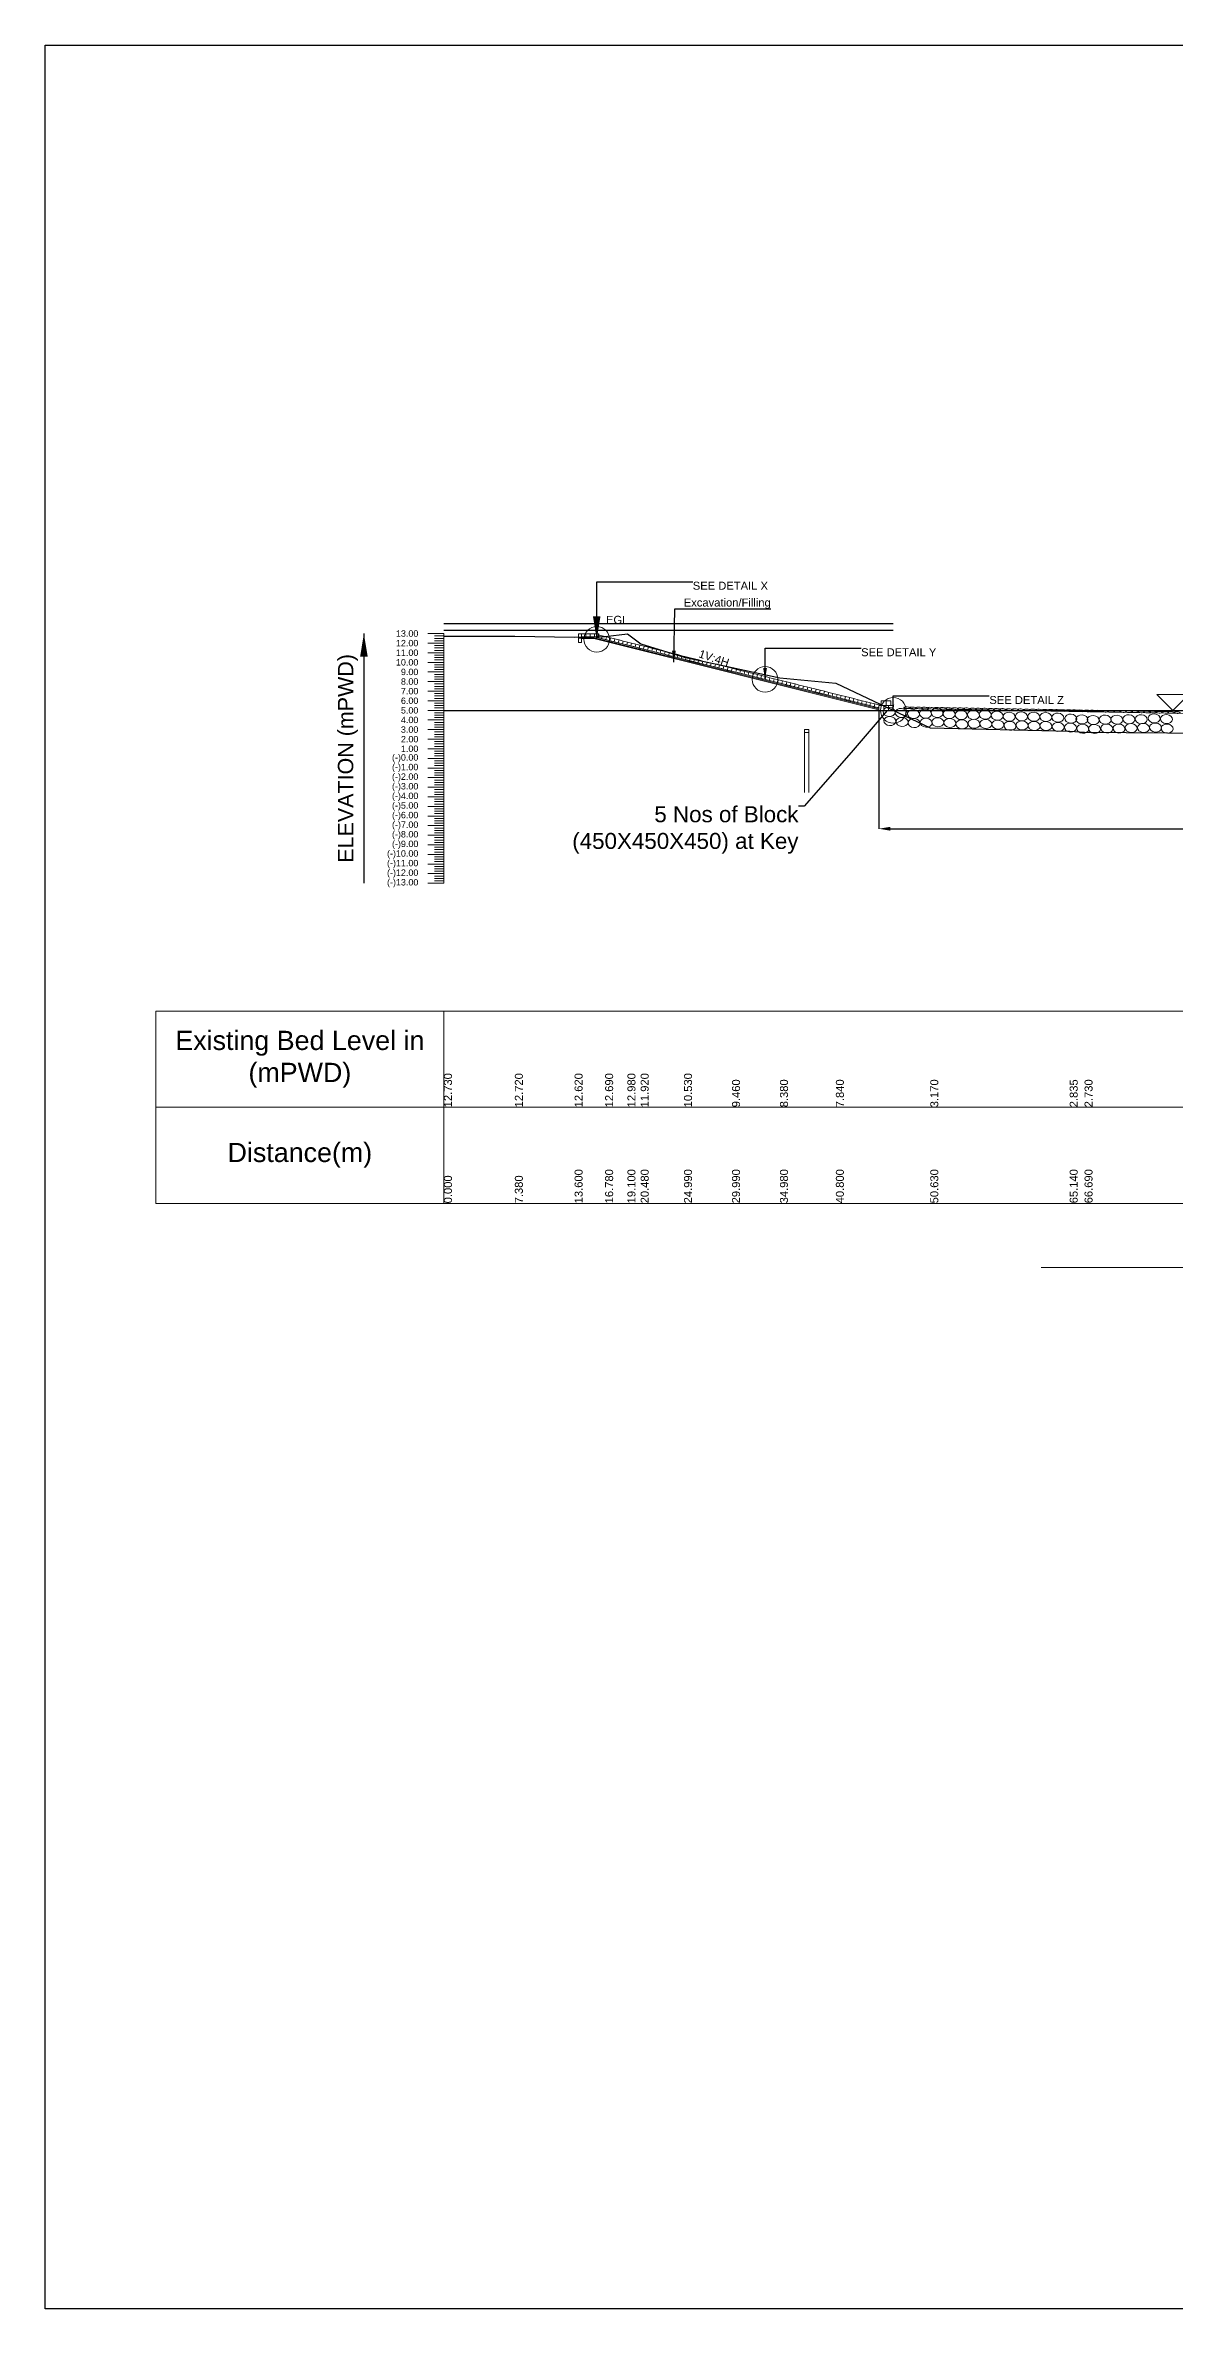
# Model space of a CAD drawing. Header units: inches. Extents: x 89000 to 215021, y -23839 to 0.
# Drawn here: x 160000 to 163527, y -7071 to 0 of the extents above; entities that cross this region are included whole.
import ezdxf

# ---------------------------------------------------------------- set-up
doc = ezdxf.new("R2010")
doc.units = ezdxf.units.IN
doc.header["$LTSCALE"] = 7
doc.header["$MEASUREMENT"] = 0
doc.header["$PDMODE"] = 3
for name, color, linetype, lineweight in [('Cross section Data Border', 7, 'Continuous', 9), ('Cross Section Labels', 7, 'Continuous', 9), ('Existing_Bed_Level for Xsection', 7, 'Continuous', 25), ('Long Section Labels', 7, 'Continuous', 9)]:
    doc.layers.add(name, color=color, linetype=linetype, lineweight=lineweight)
doc.styles.get("Standard").update_dxf_attribs({"font": 'arial.ttf'})
doc.dimstyles.get("Standard").update_dxf_attribs({"dimtxt": 36, "dimasz": 36, "dimexe": 0.18, "dimexo": 0.0625, "dimgap": 0.09, "dimtad": 0, "dimtih": 1, "dimtoh": 1, "dimdec": 4, "dimzin": 0, "dimdsep": 46, "dimtxsty": 'Standard', "dimcen": 0.09, "dimadec": 0, "dimazin": 0, "dimtfac": 1, "dimtdec": 4, "dimtofl": 0, "dimtmove": 0, "dimatfit": 3, "dimfxl": 1, "dimtolj": 1, "dimtzin": 0, "dimarcsym": 0})

# ---------------------------------------------------------------- blocks, each defined once
blk = doc.blocks.new('*D10')
at = {"layer": 'Cross Section Labels', "color": 0, "lineweight": -2, "transparency": 16777216}
for p, q in [((162603.4, -2077.9), (162603.4, -2447.8)), ((165943.7, -2188.9), (165943.7, -2447.8)), ((162639.4, -2447.6), (164173, -2447.6)), ((165907.7, -2447.6), (164374.1, -2447.6))]:
    blk.add_line(p, q, dxfattribs=at)
at = {"layer": 'Cross Section Labels', "color": 0, "transparency": 16777216}
for points in [[(162639.4, -2441.6), (162639.4, -2453.6), (162603.4, -2447.6)], [(165907.7, -2441.6), (165907.7, -2453.6), (165943.7, -2447.6)]]:
    blk.add_solid(points, dxfattribs=at)
at = {"layer": 'Defpoints', "color": 0, "transparency": 16777216}
for p in [(162603.4, -2077.8), (165943.7, -2188.8), (165943.7, -2447.6)]:
    blk.add_point(p, dxfattribs=at)
at = {"layer": 'Cross Section Labels', "color": 0, "transparency": 16777216, "insert": (164273.6, -2447.6), "char_height": 36, "attachment_point": 5}
blk.add_mtext('\\A1;112.00 m', dxfattribs=at)
blk = doc.blocks.new('Sand-cement-gunnybag')
at = {"layer": 'Long Section Labels'}
blk.add_ellipse((0, 2.5), major_axis=(9.97, -0.52), ratio=0.255, dxfattribs=at)

msp = doc.modelspace()

# ---------------------------------------------------------------- linework, layer by layer
msp.add_lwpolyline([(160000, 0), (170000, 0), (170000, -7071), (160000, -7071)], close=True)
at = {"layer": 'Cross section Data Border'}
msp.add_lwpolyline([(160345.10157, -3017.79875), (169299.30157, -3017.79875), (169299.30157, -3617.79875), (160345.10157, -3617.79875)], close=True, dxfattribs=at)
for points in [[(161245.10157, -3017.79875), (161245.10157, -3617.79875)], [(160345.10157, -3317.79875), (169299.30157, -3317.79875)]]:
    msp.add_lwpolyline(points, dxfattribs=at)
at = {"layer": 'Cross Section Labels'}
for p, q in [((161715.04341, -1847.83525), (161674.54341, -1847.83525)), ((161714.31581, -1850.74568), (161674.54341, -1850.74568)), ((161713.5882, -1853.6561), (161674.54341, -1853.6561)), ((161713.5882, -1853.6561), (162603.44119, -2076.11935)), ((161714.31581, -1850.74568), (162603.44119, -2073.02702)), ((161715.04341, -1847.83525), (162603.44119, -2069.93469)), ((162672.41479, -2071.71319), (165927.01688, -2129.52812)), ((162371.65095, -2137.56452), (162371.65095, -2334.35661)), ((162371.65095, -2137.56452), (162385.15095, -2137.56452)), ((162371.65095, -2146.56452), (162385.15095, -2146.56452)), ((162385.15095, -2137.56452), (162385.15095, -2334.35661))]:
    msp.add_line(p, q, dxfattribs=at)
for points in [[(161665.54341, -1852.33525), (161665.54341, -1838.83525), (161674.54341, -1838.83525), (161674.54341, -1852.33525), (161665.54341, -1852.33525)], [(161665.54341, -1865.83525), (161665.54341, -1852.33525)], [(161674.54341, -1852.33525), (161674.54341, -1865.83525), (161665.54341, -1865.83525)], [(161674.54341, -1838.83525), (161688.04341, -1838.83525), (161688.04341, -1847.83525), (161674.54341, -1847.83525), (161674.54341, -1838.83525)], [(161688.04341, -1838.83525), (161701.54341, -1838.83525), (161701.54341, -1847.83525), (161688.04341, -1847.83525), (161688.04341, -1838.83525)], [(161701.54341, -1838.83525), (161715.04341, -1838.83525), (161715.04341, -1847.83525), (161701.54341, -1847.83525), (161701.54341, -1838.83525)], [(161715.07147, -1838.8704), (161728.57147, -1838.8704), (161728.57147, -1847.8704), (161715.07147, -1847.8704), (161715.07147, -1838.8704)], [(161726.31348, -1841.58811), (161739.41247, -1844.85405), (161737.23517, -1853.58671), (161724.13618, -1850.32077), (161726.31348, -1841.58811)], [(161739.41247, -1844.85405), (161752.51146, -1848.12), (161750.33417, -1856.85266), (161737.23517, -1853.58671), (161739.41247, -1844.85405)], [(161752.51146, -1848.12), (161765.61046, -1851.38594), (161763.43316, -1860.11861), (161750.33417, -1856.85266), (161752.51146, -1848.12)], [(161765.61046, -1851.38594), (161778.70945, -1854.65189), (161776.53215, -1863.38455), (161763.43316, -1860.11861), (161765.61046, -1851.38594)], [(161778.70945, -1854.65189), (161791.80844, -1857.91784), (161789.63114, -1866.6505), (161776.53215, -1863.38455), (161778.70945, -1854.65189)], [(161791.80844, -1857.91784), (161804.90743, -1861.18378), (161802.73014, -1869.91644), (161789.63114, -1866.6505), (161791.80844, -1857.91784)], [(161804.90743, -1861.18378), (161818.00643, -1864.44973), (161815.82913, -1873.18239), (161802.73014, -1869.91644), (161804.90743, -1861.18378)], [(161818.00643, -1864.44973), (161831.10542, -1867.71567), (161828.92812, -1876.44833), (161815.82913, -1873.18239), (161818.00643, -1864.44973)], [(161831.10542, -1867.71567), (161844.20441, -1870.98162), (161842.02711, -1879.71428), (161828.92812, -1876.44833), (161831.10542, -1867.71567)], [(161844.20441, -1870.98162), (161857.3034, -1874.24756), (161855.12611, -1882.98023), (161842.02711, -1879.71428), (161844.20441, -1870.98162)], [(161857.3034, -1874.24756), (161870.40239, -1877.51351), (161868.2251, -1886.24617), (161855.12611, -1882.98023), (161857.3034, -1874.24756)], [(161870.40239, -1877.51351), (161883.50139, -1880.77945), (161881.32409, -1889.51212), (161868.2251, -1886.24617), (161870.40239, -1877.51351)], [(161883.50139, -1880.77945), (161896.60038, -1884.0454), (161894.42308, -1892.77806), (161881.32409, -1889.51212), (161883.50139, -1880.77945)], [(161896.60038, -1884.0454), (161909.69937, -1887.31135), (161907.52207, -1896.04401), (161894.42308, -1892.77806), (161896.60038, -1884.0454)], [(161909.69937, -1887.31135), (161922.79836, -1890.57729), (161920.62107, -1899.30995), (161907.52207, -1896.04401), (161909.69937, -1887.31135)], [(161922.79836, -1890.57729), (161935.89736, -1893.84324), (161933.72006, -1902.5759), (161920.62107, -1899.30995), (161922.79836, -1890.57729)], [(161935.89736, -1893.84324), (161948.99635, -1897.10918), (161946.81905, -1905.84184), (161933.72006, -1902.5759), (161935.89736, -1893.84324)], [(161948.99635, -1897.10918), (161962.09534, -1900.37513), (161959.91804, -1909.10779), (161946.81905, -1905.84184), (161948.99635, -1897.10918)], [(161962.09534, -1900.37513), (161975.19433, -1903.64107), (161973.01704, -1912.37374), (161959.91804, -1909.10779), (161962.09534, -1900.37513)], [(161975.19433, -1903.64107), (161988.29333, -1906.90702), (161986.11603, -1915.63968), (161973.01704, -1912.37374), (161975.19433, -1903.64107)], [(161988.29333, -1906.90702), (162001.39232, -1910.17297), (161999.21502, -1918.90563), (161986.11603, -1915.63968), (161988.29333, -1906.90702)], [(162001.30891, -1910.50748), (162014.40791, -1913.77342), (162012.23061, -1922.50608), (161999.13162, -1919.24014), (162001.30891, -1910.50748)], [(162014.40791, -1913.77342), (162027.5069, -1917.03937), (162025.3296, -1925.77203), (162012.23061, -1922.50608), (162014.40791, -1913.77342)], [(162027.5069, -1917.03937), (162040.60589, -1920.30531), (162038.42859, -1929.03798), (162025.3296, -1925.77203), (162027.5069, -1917.03937)], [(162040.60589, -1920.30531), (162053.70488, -1923.57126), (162051.52759, -1932.30392), (162038.42859, -1929.03798), (162040.60589, -1920.30531)], [(162053.70488, -1923.57126), (162066.80388, -1926.83721), (162064.62658, -1935.56987), (162051.52759, -1932.30392), (162053.70488, -1923.57126)], [(162066.80388, -1926.83721), (162079.90287, -1930.10315), (162077.72557, -1938.83581), (162064.62658, -1935.56987), (162066.80388, -1926.83721)], [(162079.90287, -1929.96679), (162093.00186, -1933.23273), (162090.82456, -1941.96539), (162077.72557, -1938.69945), (162079.90287, -1929.96679)], [(162093.00186, -1933.23273), (162106.10085, -1936.49868), (162103.92356, -1945.23134), (162090.82456, -1941.96539), (162093.00186, -1933.23273)], [(162106.10085, -1936.49868), (162119.19985, -1939.76462), (162117.02255, -1948.49729), (162103.92356, -1945.23134), (162106.10085, -1936.49868)], [(162119.19985, -1939.76462), (162132.29884, -1943.03057), (162130.12154, -1951.76323), (162117.02255, -1948.49729), (162119.19985, -1939.76462)], [(162132.29884, -1943.03057), (162145.39783, -1946.29651), (162143.22053, -1955.02918), (162130.12154, -1951.76323), (162132.29884, -1943.03057)], [(162145.39783, -1946.29651), (162158.49682, -1949.56246), (162156.31953, -1958.29512), (162143.22053, -1955.02918), (162145.39783, -1946.29651)], [(162158.49682, -1949.56246), (162171.59581, -1952.82841), (162169.41852, -1961.56107), (162156.31953, -1958.29512), (162158.49682, -1949.56246)], [(162171.59581, -1952.82841), (162184.69481, -1956.09435), (162182.51751, -1964.82701), (162169.41852, -1961.56107), (162171.59581, -1952.82841)], [(162184.69481, -1956.09435), (162197.7938, -1959.3603), (162195.6165, -1968.09296), (162182.51751, -1964.82701), (162184.69481, -1956.09435)], [(162197.7938, -1959.3603), (162210.89279, -1962.62624), (162208.71549, -1971.3589), (162195.6165, -1968.09296), (162197.7938, -1959.3603)], [(162210.89279, -1962.62624), (162223.99178, -1965.89219), (162221.81449, -1974.62485), (162208.71549, -1971.3589), (162210.89279, -1962.62624)], [(162223.99178, -1965.89219), (162237.09078, -1969.15813), (162234.91348, -1977.8908), (162221.81449, -1974.62485), (162223.99178, -1965.89219)], [(162237.09078, -1969.15813), (162250.18977, -1972.42408), (162248.01247, -1981.15674), (162234.91348, -1977.8908), (162237.09078, -1969.15813)], [(162250.18977, -1972.42408), (162263.28876, -1975.69003), (162261.11146, -1984.42269), (162248.01247, -1981.15674), (162250.18977, -1972.42408)], [(162263.28876, -1975.69003), (162276.38775, -1978.95597), (162274.21046, -1987.68863), (162261.11146, -1984.42269), (162263.28876, -1975.69003)], [(162276.38775, -1978.95597), (162289.48675, -1982.22192), (162287.30945, -1990.95458), (162274.21046, -1987.68863), (162276.38775, -1978.95597)], [(162289.48675, -1982.22192), (162302.58574, -1985.48786), (162300.40844, -1994.22052), (162287.30945, -1990.95458), (162289.48675, -1982.22192)], [(162302.58574, -1985.48786), (162315.68473, -1988.75381), (162313.50743, -1997.48647), (162300.40844, -1994.22052), (162302.58574, -1985.48786)], [(162315.68473, -1988.75381), (162328.78372, -1992.01975), (162326.60643, -2000.75241), (162313.50743, -1997.48647), (162315.68473, -1988.75381)], [(162328.78372, -1992.01975), (162341.88271, -1995.2857), (162339.70542, -2004.01836), (162326.60643, -2000.75241), (162328.78372, -1992.01975)], [(162341.88271, -1995.2857), (162354.98171, -1998.55164), (162352.80441, -2007.28431), (162339.70542, -2004.01836), (162341.88271, -1995.2857)], [(162354.98171, -1998.55164), (162368.0807, -2001.81759), (162365.9034, -2010.55025), (162352.80441, -2007.28431), (162354.98171, -1998.55164)], [(162368.0855, -2001.82759), (162381.18449, -2005.09354), (162379.0072, -2013.8262), (162365.9082, -2010.56025), (162368.0855, -2001.82759)], [(162381.1893, -2005.10354), (162394.28829, -2008.36949), (162392.11099, -2017.10215), (162379.012, -2013.8362), (162381.1893, -2005.10354)], [(162394.29102, -2008.38778), (162407.39001, -2011.65373), (162405.21272, -2020.38639), (162392.11373, -2017.12044), (162394.29102, -2008.38778)], [(162407.39688, -2011.65544), (162420.49588, -2014.92138), (162418.31858, -2023.65405), (162405.21959, -2020.3881), (162407.39688, -2011.65544)], [(162420.50068, -2014.93139), (162433.59967, -2018.19733), (162431.42237, -2026.92999), (162418.32338, -2023.66405), (162420.50068, -2014.93139)], [(162433.60447, -2018.20734), (162446.70346, -2021.47328), (162444.52617, -2030.20594), (162431.42718, -2026.94), (162433.60447, -2018.20734)], [(162446.70827, -2021.48328), (162459.80726, -2024.74923), (162457.62996, -2033.48189), (162444.53097, -2030.21595), (162446.70827, -2021.48328)], [(162459.81206, -2024.75923), (162472.91105, -2028.02518), (162470.73376, -2036.75784), (162457.63476, -2033.49189), (162459.81206, -2024.75923)], [(162472.91586, -2028.03518), (162486.01485, -2031.30113), (162483.83755, -2040.03379), (162470.73856, -2036.76784), (162472.91586, -2028.03518)], [(162486.01965, -2031.31113), (162499.11864, -2034.57708), (162496.94134, -2043.30974), (162483.84235, -2040.04379), (162486.01965, -2031.31113)], [(162499.12344, -2034.58708), (162512.22244, -2037.85302), (162510.04514, -2046.58569), (162496.94615, -2043.31974), (162499.12344, -2034.58708)], [(162512.22724, -2037.86303), (162525.32623, -2041.12897), (162523.14893, -2049.86163), (162510.04994, -2046.59569), (162512.22724, -2037.86303)], [(162525.33103, -2041.13898), (162538.43002, -2044.40492), (162536.25273, -2053.13758), (162523.15374, -2049.87164), (162525.33103, -2041.13898)], [(162538.42656, -2044.4481), (162551.52555, -2047.71404), (162549.34825, -2056.4467), (162536.24926, -2053.18076), (162538.42656, -2044.4481)], [(162551.53862, -2047.69087), (162564.63761, -2050.95682), (162562.46032, -2059.68948), (162549.36132, -2056.42353), (162551.53862, -2047.69087)], [(162564.63828, -2050.98341), (162577.73727, -2054.24936), (162575.55997, -2062.98202), (162562.46098, -2059.71607), (162564.63828, -2050.98341)], [(162577.74414, -2054.25107), (162590.84313, -2057.51702), (162588.66584, -2066.24968), (162575.56684, -2062.98373), (162577.74414, -2054.25107)], [(162590.85, -2057.51873), (162603.94899, -2060.78467), (162601.7717, -2069.51734), (162588.6727, -2066.25139), (162590.85, -2057.51873)], [(162371.65095, -2137.56452), (162385.15095, -2137.56452), (162385.15095, -2146.56452), (162371.65095, -2146.56452), (162371.65095, -2137.56452)], [(163110.20157, -3817.79875), (165222.20157, -3817.79875), (167334.20157, -3817.79875)]]:
    msp.add_lwpolyline(points, dxfattribs=at)
msp.add_lwpolyline([(163521.09399, -2077.79875), (163571.09399, -2027.79875), (163471.09399, -2027.79875)], close=True, dxfattribs=at)
for centre in [(161722.23681, -1855.81826), (162248.01247, -1981.15674), (162648.44119, -2077.79875)]:
    msp.add_circle(centre, 40, dxfattribs=at)
at = {"layer": 'Existing_Bed_Level for Xsection'}
for points in [[(162648.44119, -1807.79875), (161245.10157, -1807.79875)], [(162648.44119, -1827.79875), (161245.10157, -1827.79875)], [(161245.10157, -1845.89875), (161466.50157, -1846.19875), (161653.10157, -1849.19875), (161748.50157, -1847.09875), (161818.10157, -1838.39875), (161859.50157, -1870.19875), (161994.80157, -1911.89875), (162144.80157, -1943.99875), (162294.50157, -1976.39875), (162469.10157, -1992.59875), (162764.00157, -2132.69875), (163199.30157, -2142.74875), (163245.80157, -2145.89875), (164671.70157, -2157.14875)], [(161245.10157, -2077.79875), (169199.30157, -2077.79875)]]:
    msp.add_lwpolyline(points, dxfattribs=at)
at = {"layer": 'Long Section Labels'}
for points in [[(161245.10157, -1837.79875), (161195.10157, -1837.79875)], [(161245.10157, -2617.79875), (161245.10157, -2587.79875), (161245.10157, -2557.79875), (161245.10157, -2527.79875), (161245.10157, -2497.79875), (161245.10157, -2467.79875), (161245.10157, -2437.79875), (161245.10157, -2407.79875), (161245.10157, -2377.79875), (161245.10157, -2347.79875), (161245.10157, -2317.79875), (161245.10157, -2287.79875), (161245.10157, -2257.79875), (161245.10157, -2227.79875), (161245.10157, -2197.79875), (161245.10157, -2167.79875), (161245.10157, -2137.79875), (161245.10157, -2107.79875), (161245.10157, -2077.79875), (161245.10157, -2047.79875), (161245.10157, -2017.79875), (161245.10157, -1987.79875), (161245.10157, -1957.79875), (161245.10157, -1927.79875), (161245.10157, -1897.79875), (161245.10157, -1867.79875), (161245.10157, -1837.79875)], [(161245.10157, -1867.79875), (161195.10157, -1867.79875)], [(161245.10157, -1897.79875), (161195.10157, -1897.79875)], [(161245.10157, -1845.29875), (161215.10157, -1845.29875)], [(161245.10157, -1852.79875), (161215.10157, -1852.79875)], [(161245.10157, -1860.29875), (161215.10157, -1860.29875)], [(161245.10157, -1875.29875), (161215.10157, -1875.29875)], [(161245.10157, -1882.79875), (161215.10157, -1882.79875)], [(161245.10157, -1890.29875), (161215.10157, -1890.29875)], [(161245.10157, -1905.29875), (161215.10157, -1905.29875)], [(161245.10157, -1927.79875), (161195.10157, -1927.79875)], [(161245.10157, -1957.79875), (161195.10157, -1957.79875)], [(161245.10157, -1912.79875), (161215.10157, -1912.79875)], [(161245.10157, -1920.29875), (161215.10157, -1920.29875)], [(161245.10157, -1935.29875), (161215.10157, -1935.29875)], [(161245.10157, -1942.79875), (161215.10157, -1942.79875)], [(161245.10157, -1950.29875), (161215.10157, -1950.29875)], [(161245.10157, -1965.29875), (161215.10157, -1965.29875)], [(161245.10157, -1972.79875), (161215.10157, -1972.79875)], [(161245.10157, -1987.79875), (161195.10157, -1987.79875)], [(161245.10157, -2017.79875), (161195.10157, -2017.79875)], [(161245.10157, -2047.79875), (161195.10157, -2047.79875)], [(161245.10157, -1980.29875), (161215.10157, -1980.29875)], [(161245.10157, -1995.29875), (161215.10157, -1995.29875)], [(161245.10157, -2002.79875), (161215.10157, -2002.79875)], [(161245.10157, -2010.29875), (161215.10157, -2010.29875)], [(161245.10157, -2025.29875), (161215.10157, -2025.29875)], [(161245.10157, -2032.79875), (161215.10157, -2032.79875)], [(161245.10157, -2040.29875), (161215.10157, -2040.29875)], [(161245.10157, -2077.79875), (161195.10157, -2077.79875)], [(161245.10157, -2107.79875), (161195.10157, -2107.79875)], [(161245.10157, -2055.29875), (161215.10157, -2055.29875)], [(161245.10157, -2062.79875), (161215.10157, -2062.79875)], [(161245.10157, -2070.29875), (161215.10157, -2070.29875)], [(161245.10157, -2085.29875), (161215.10157, -2085.29875)], [(161245.10157, -2092.79875), (161215.10157, -2092.79875)], [(161245.10157, -2100.29875), (161215.10157, -2100.29875)], [(161245.10157, -2115.29875), (161215.10157, -2115.29875)], [(161245.10157, -2137.79875), (161195.10157, -2137.79875)], [(161245.10157, -2167.79875), (161195.10157, -2167.79875)], [(161245.10157, -2122.79875), (161215.10157, -2122.79875)], [(161245.10157, -2130.29875), (161215.10157, -2130.29875)], [(161245.10157, -2145.29875), (161215.10157, -2145.29875)], [(161245.10157, -2152.79875), (161215.10157, -2152.79875)], [(161245.10157, -2160.29875), (161215.10157, -2160.29875)], [(161245.10157, -2175.29875), (161215.10157, -2175.29875)], [(161245.10157, -2182.79875), (161215.10157, -2182.79875)], [(161245.10157, -2190.29875), (161215.10157, -2190.29875)], [(161245.10157, -2197.79875), (161195.10157, -2197.79875)], [(161245.10157, -2227.79875), (161195.10157, -2227.79875)], [(161245.10157, -2257.79875), (161195.10157, -2257.79875)], [(161245.10157, -2205.29875), (161215.10157, -2205.29875)], [(161245.10157, -2212.79875), (161215.10157, -2212.79875)], [(161245.10157, -2220.29875), (161215.10157, -2220.29875)], [(161245.10157, -2235.29875), (161215.10157, -2235.29875)], [(161245.10157, -2242.79875), (161215.10157, -2242.79875)], [(161245.10157, -2250.29875), (161215.10157, -2250.29875)], [(161245.10157, -2287.79875), (161195.10157, -2287.79875)], [(161245.10157, -2317.79875), (161195.10157, -2317.79875)], [(161245.10157, -2265.29875), (161215.10157, -2265.29875)], [(161245.10157, -2272.79875), (161215.10157, -2272.79875)], [(161245.10157, -2280.29875), (161215.10157, -2280.29875)], [(161245.10157, -2295.29875), (161215.10157, -2295.29875)], [(161245.10157, -2302.79875), (161215.10157, -2302.79875)], [(161245.10157, -2310.29875), (161215.10157, -2310.29875)], [(161245.10157, -2325.29875), (161215.10157, -2325.29875)], [(161245.10157, -2332.79875), (161215.10157, -2332.79875)], [(161245.10157, -2347.79875), (161195.10157, -2347.79875)], [(161245.10157, -2377.79875), (161195.10157, -2377.79875)], [(161245.10157, -2340.29875), (161215.10157, -2340.29875)], [(161245.10157, -2355.29875), (161215.10157, -2355.29875)], [(161245.10157, -2362.79875), (161215.10157, -2362.79875)], [(161245.10157, -2370.29875), (161215.10157, -2370.29875)], [(161245.10157, -2385.29875), (161215.10157, -2385.29875)], [(161245.10157, -2392.79875), (161215.10157, -2392.79875)], [(161245.10157, -2400.29875), (161215.10157, -2400.29875)], [(161245.10157, -2407.79875), (161195.10157, -2407.79875)], [(161245.10157, -2437.79875), (161195.10157, -2437.79875)], [(161245.10157, -2467.79875), (161195.10157, -2467.79875)], [(161245.10157, -2415.29875), (161215.10157, -2415.29875)], [(161245.10157, -2422.79875), (161215.10157, -2422.79875)], [(161245.10157, -2430.29875), (161215.10157, -2430.29875)], [(161245.10157, -2445.29875), (161215.10157, -2445.29875)], [(161245.10157, -2452.79875), (161215.10157, -2452.79875)], [(161245.10157, -2460.29875), (161215.10157, -2460.29875)], [(161245.10157, -2497.79875), (161195.10157, -2497.79875)], [(161245.10157, -2527.79875), (161195.10157, -2527.79875)], [(161245.10157, -2475.29875), (161215.10157, -2475.29875)], [(161245.10157, -2482.79875), (161215.10157, -2482.79875)], [(161245.10157, -2490.29875), (161215.10157, -2490.29875)], [(161245.10157, -2505.29875), (161215.10157, -2505.29875)], [(161245.10157, -2512.79875), (161215.10157, -2512.79875)], [(161245.10157, -2520.29875), (161215.10157, -2520.29875)], [(161245.10157, -2535.29875), (161215.10157, -2535.29875)], [(161245.10157, -2542.79875), (161215.10157, -2542.79875)], [(161245.10157, -2557.79875), (161195.10157, -2557.79875)], [(161245.10157, -2587.79875), (161195.10157, -2587.79875)], [(161245.10157, -2550.29875), (161215.10157, -2550.29875)], [(161245.10157, -2565.29875), (161215.10157, -2565.29875)], [(161245.10157, -2572.79875), (161215.10157, -2572.79875)], [(161245.10157, -2580.29875), (161215.10157, -2580.29875)], [(161245.10157, -2595.29875), (161215.10157, -2595.29875)], [(161245.10157, -2602.79875), (161215.10157, -2602.79875)], [(161245.10157, -2610.29875), (161215.10157, -2610.29875)], [(161245.10157, -2617.79875), (161195.10157, -2617.79875)]]:
    msp.add_lwpolyline(points, dxfattribs=at)
for points in [[(162625.94119, -2047.79875), (162610.94119, -2047.79875), (162610.94119, -2062.79875), (162625.94119, -2062.79875)], [(162640.94119, -2047.79875), (162625.94119, -2047.79875), (162625.94119, -2062.79875), (162640.94119, -2062.79875)], [(162618.44119, -2062.79875), (162603.44119, -2062.79875), (162603.44119, -2077.79875), (162618.44119, -2077.79875)], [(162633.44119, -2062.79875), (162618.44119, -2062.79875), (162618.44119, -2077.79875), (162633.44119, -2077.79875)], [(162648.44119, -2062.79875), (162633.44119, -2062.79875), (162633.44119, -2077.79875), (162648.44119, -2077.79875)]]:
    msp.add_lwpolyline(points, close=True, dxfattribs=at)
for centre in [(162635.53026, -2082.37446), (162637.90751, -2111.35395), (162673.09121, -2085.81876), (162675.70628, -2113.7293), (162711.23929, -2089.08263), (162713.47678, -2117.56195), (162749.38512, -2088.2913), (162751.00965, -2116.23655), (162784.99961, -2085.8556), (162787.37686, -2114.83509), (162822.56056, -2089.2999), (162825.17563, -2117.21044), (162860.70863, -2092.56377), (162862.94613, -2121.04309), (162898.85447, -2091.77244), (162900.479, -2119.71769), (162935.0194, -2090.90578), (162937.39665, -2119.88526), (162972.58035, -2094.35008), (162975.19542, -2122.26062), (163010.72843, -2097.61395), (163012.96592, -2126.09326), (163048.87426, -2096.82262), (163050.49879, -2124.76787), (163087.15554, -2097.80159), (163087.95928, -2126.25388), (163124.81627, -2098.48994), (163125.27553, -2126.48331), (163162.10392, -2100.36424), (163163.37294, -2129.34584), (163201.6232, -2131.51946), (163202.52947, -2103.26243), (163237.73381, -2105.93371), (163240.04196, -2135.33789), (163272.92578, -2108.27204), (163276.9541, -2135.87298), (163309.75658, -2106.547), (163314.97396, -2134.4052), (163346.87518, -2106.83449), (163353.3483, -2134.52322), (163384.28155, -2105.39693), (163391.27149, -2132.91456), (163422.8389, -2105.39693), (163429.73147, -2132.55704), (163463.54035, -2102.88641), (163467.6955, -2131.36157), (163501.40322, -2104.96339), (163503.3519, -2134.48899)]:
    msp.add_ellipse(centre, major_axis=(18.68717, -1.53373), ratio=0.7504, dxfattribs=at)

# ---------------------------------------------------------------- block references
at = {"layer": 'Cross Section Labels', "rotation": 358.982301568157}
for p in [(162691.16183, -2072.04621), (162709.90887, -2072.37923), (162728.65591, -2072.71226), (162747.40296, -2073.04528), (162766.15, -2073.3783), (162784.89704, -2073.71133), (162803.64408, -2074.04435), (162822.39113, -2074.37737), (162841.13817, -2074.7104), (162859.88521, -2075.04342), (162878.63225, -2075.37644), (162897.3793, -2075.70947), (162916.12634, -2076.04249), (162934.87338, -2076.37551), (162953.62042, -2076.70854), (162972.36746, -2077.04156), (162991.11451, -2077.37459), (163009.86155, -2077.70761), (163028.60859, -2078.04063), (163047.35563, -2078.37366), (163066.10268, -2078.70668), (163084.84972, -2079.0397), (163103.59676, -2079.37273), (163122.3438, -2079.70575), (163141.09085, -2080.03877), (163159.83789, -2080.3718), (163178.58493, -2080.70482), (163197.33197, -2081.03784), (163216.07901, -2081.37087), (163234.82606, -2081.70389), (163253.5731, -2082.03691), (163272.32014, -2082.36994), (163291.06718, -2082.70296), (163309.81423, -2083.03598), (163328.56127, -2083.36901), (163347.30831, -2083.70203), (163366.05535, -2084.03506), (163384.8024, -2084.36808), (163403.54944, -2084.7011), (163422.29648, -2085.03413), (163441.04352, -2085.36715), (163459.79056, -2085.70017), (163478.53761, -2086.0332), (163497.28465, -2086.36622), (163516.03169, -2086.69924), (163534.77873, -2087.03227)]:
    msp.add_blockref('Sand-cement-gunnybag', p, dxfattribs=at)

# ---------------------------------------------------------------- texts
at = {"layer": 'Cross section Data Border', "char_height": 60, "width": 800, "attachment_point": 5}
for s, insert in [('Existing Bed Level in (mPWD)', (160795.10157, -3167.79875)), ('Distance(m)', (160795.10157, -3467.79875))]:
    msp.add_mtext(s, dxfattribs=dict(at, insert=insert))
at = {"layer": 'Cross Section Labels'}
for s, insert, char_height, attachment_point in [('SEE DETAIL X', (162022.23681, -1675.81826), 25, 1), ('Excavation/Filling', (162265.79235, -1760.87931), 25, 9), ('EGL', (161821.00702, -1807.79875), 25, 9), ('SEE DETAIL Y', (162548.01247, -1883.65674), 25, 1), ('SEE DETAIL Z', (162948.44119, -2032.79875), 25, 1), ('5 Nos of Block ^J(450X450X450) at Key', (162352.38699, -2377.29777), 50, 3)]:
    msp.add_mtext(s, dxfattribs=dict(at, insert=insert, char_height=char_height, attachment_point=attachment_point))
at = {"layer": 'Cross Section Labels', "insert": (162092.419, -1902.88097), "char_height": 25, "attachment_point": 2, "rotation": 341.565051177}
msp.add_mtext('1V:4H', dxfattribs=at)
at = {"layer": 'Long Section Labels', "char_height": 20, "attachment_point": 6}
for s, insert in [('13.00', (161165.10157, -1837.79875)), ('12.00', (161165.10157, -1867.79875)), ('11.00', (161165.10157, -1897.79875)), ('10.00', (161165.10157, -1927.79875)), ('8.00', (161165.10157, -1987.79875)), ('9.00', (161165.10157, -1957.79875)), ('6.00', (161165.10157, -2047.79875)), ('7.00', (161165.10157, -2017.79875)), ('4.00', (161165.10157, -2107.79875)), ('5.00', (161165.10157, -2077.79875)), ('3.00', (161165.10157, -2137.79875)), ('2.00', (161165.10157, -2167.79875)), ('1.00', (161165.10157, -2197.79875)), ('(-)0.00', (161165.10157, -2227.79875)), ('(-)1.00', (161165.10157, -2257.79875)), ('(-)2.00', (161165.10157, -2287.79875)), ('(-)3.00', (161165.10157, -2317.79875)), ('(-)4.00', (161165.10157, -2347.79875)), ('(-)5.00', (161165.10157, -2377.79875)), ('(-)6.00', (161165.10157, -2407.79875)), ('(-)7.00', (161165.10157, -2437.79875)), ('(-)8.00', (161165.10157, -2467.79875)), ('(-)10.00', (161165.10157, -2527.79875)), ('(-)11.00', (161165.10157, -2557.79875)), ('(-)9.00', (161165.10157, -2497.79875)), ('(-)12.00', (161165.10157, -2587.79875)), ('(-)13.00', (161165.10157, -2617.79875))]:
    msp.add_mtext(s, dxfattribs=dict(at, insert=insert))
at = {"layer": 'Long Section Labels', "rotation": 90}
for s, insert, char_height, attachment_point in [('ELEVATION (mPWD)', (160945.10157, -2227.79875), 48, 5), ('12.730', (161245.10157, -3317.79875), 25, 1), ('12.720', (161466.50157, -3317.79875), 25, 1), ('12.620', (161653.10157, -3317.79875), 25, 1), ('12.690', (161748.50157, -3317.79875), 25, 1), ('12.980', (161818.10157, -3317.79875), 25, 1), ('11.920', (161859.50157, -3317.79875), 25, 1), ('10.530', (161994.80157, -3317.79875), 25, 1), ('9.460', (162144.80157, -3317.79875), 25, 1), ('8.380', (162294.50157, -3317.79875), 25, 1), ('7.840', (162469.10157, -3317.79875), 25, 1), ('3.170', (162764.00157, -3317.79875), 25, 1), ('2.835', (163199.30157, -3317.79875), 25, 1), ('2.730', (163245.80157, -3317.79875), 25, 1), ('0.000', (161245.10157, -3617.79875), 25, 1), ('7.380', (161466.50157, -3617.79875), 25, 1), ('13.600', (161653.10157, -3617.79875), 25, 1), ('16.780', (161748.50157, -3617.79875), 25, 1), ('19.100', (161818.10157, -3617.79875), 25, 1), ('20.480', (161859.50157, -3617.79875), 25, 1), ('24.990', (161994.80157, -3617.79875), 25, 1), ('29.990', (162144.80157, -3617.79875), 25, 1), ('34.980', (162294.50157, -3617.79875), 25, 1), ('40.800', (162469.10157, -3617.79875), 25, 1), ('50.630', (162764.00157, -3617.79875), 25, 1), ('65.140', (163199.30157, -3617.79875), 25, 1), ('66.690', (163245.80157, -3617.79875), 25, 1)]:
    msp.add_mtext(s, dxfattribs=dict(at, insert=insert, char_height=char_height, attachment_point=attachment_point))

# ---------------------------------------------------------------- dimensions: what is measured, and where the dimension line sits
at = {"layer": 'Cross Section Labels'}
dim = msp.add_linear_dim(base=(165943.70157, -2447.64518), p1=(162603.44119, -2077.79875), p2=(165943.70157, -2188.82875), text='112.00 m', dimstyle='Standard', dxfattribs=at)
dim.commit()
dim.dimension.update_dxf_attribs({"geometry": '*D10', "text_midpoint": (164273.57138, -2447.64518)})

# ---------------------------------------------------------------- leaders
at = {"layer": 'Cross Section Labels', "annotation_type": 0, "has_hookline": 1}
for points, override, hookline_direction, text_width in [([(161722.23681, -1855.81826), (161722.23681, -1675.81826), (162022.14681, -1675.81826)], {"dimasz": 72}, 0, 233.06617), ([(161962.71441, -1927.37095), (161965.79235, -1760.87931), (162265.70235, -1760.87931)], {"dimasz": 36}, 0, 266.66098), ([(162248.01247, -1981.15674), (162248.01247, -1883.65674), (162547.92247, -1883.65674)], {"dimasz": 36}, 0, 233.01501), ([(162648.44119, -2077.79875), (162648.44119, -2032.79875), (162948.35119, -2032.79875)], {"dimasz": 18}, 0, 230.45703), ([(162629.0535, -2077.79875), (162516.56984, -2209.40969), (162370.47699, -2377.29777), (162352.47699, -2377.29777)], {"dimasz": 18}, 1, 701.90996)]:
    msp.add_leader(points, dimstyle='Standard', override=override, dxfattribs=dict(at, hookline_direction=hookline_direction, text_width=text_width))
at = {"layer": 'Long Section Labels'}
msp.add_leader([(160995.10157, -1837.79875), (160995.10157, -2617.79875)], dimstyle='Standard', override={"dimasz": 72}, dxfattribs=at)

doc.saveas('drawing.dxf')
